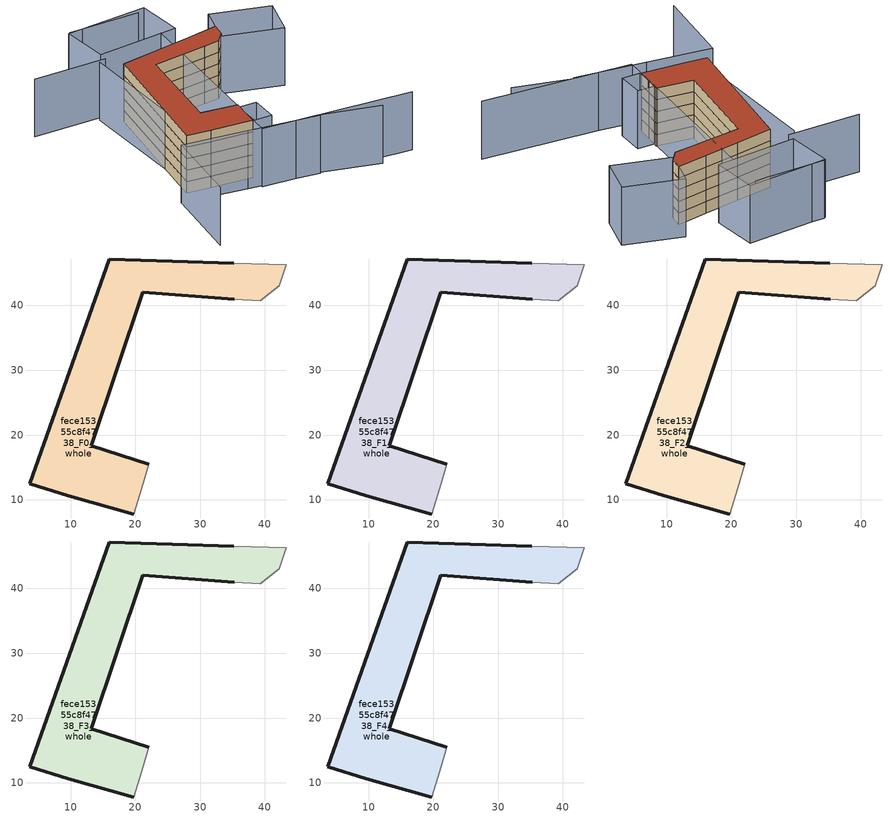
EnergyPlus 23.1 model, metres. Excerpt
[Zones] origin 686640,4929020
fece15355c8f4738_F0_whole
 floor ground (EU_floor_Construction): 43.3,46.27 42.18,43.04 39.29,40.69 35.25,40.92 21.15,42.07 13.21,18.31 22.06,15.47 21.74,14.44 20.94,11.8 19.71,7.81 9.59,10.62 3.66,12.5 15.97,47.17 25.67,46.85 35.17,46.53 z0
 wall outside (EU_wall_Construction): 35.17,46.53 25.67,46.85 15.97,47.17 3.66,12.5 9.59,10.62 19.71,7.81 / 22.06,15.47 13.21,18.31 21.15,42.07 35.25,40.92 z0:3
 wall adiabatic (EU_wall_Construction): 19.71,7.81 20.94,11.8 21.74,14.44 22.06,15.47 / 35.25,40.92 39.29,40.69 42.18,43.04 43.3,46.27 35.17,46.53 z0:3
fece15355c8f4738_F1_whole
 floor to fece15355c8f4738_F0_whole (EU_floor_Construction): 43.3,46.27 42.18,43.04 39.29,40.69 35.25,40.92 21.15,42.07 13.21,18.31 22.06,15.47 21.74,14.44 20.94,11.8 19.71,7.81 9.59,10.62 3.66,12.5 15.97,47.17 25.67,46.85 35.17,46.53 z3
 wall outside (EU_wall_Construction): 35.17,46.53 25.67,46.85 15.97,47.17 3.66,12.5 9.59,10.62 19.71,7.81 / 22.06,15.47 13.21,18.31 21.15,42.07 35.25,40.92 z3:6
 wall adiabatic (EU_wall_Construction): 19.71,7.81 20.94,11.8 21.74,14.44 22.06,15.47 / 35.25,40.92 39.29,40.69 42.18,43.04 43.3,46.27 35.17,46.53 z3:6
fece15355c8f4738_F2_whole
 floor to fece15355c8f4738_F1_whole (EU_floor_Construction): 43.3,46.27 42.18,43.04 39.29,40.69 35.25,40.92 21.15,42.07 13.21,18.31 22.06,15.47 21.74,14.44 20.94,11.8 19.71,7.81 9.59,10.62 3.66,12.5 15.97,47.17 25.67,46.85 35.17,46.53 z6
 wall outside (EU_wall_Construction): 35.17,46.53 25.67,46.85 15.97,47.17 3.66,12.5 9.59,10.62 19.71,7.81 / 22.06,15.47 13.21,18.31 21.15,42.07 35.25,40.92 z6:9
 wall adiabatic (EU_wall_Construction): 19.71,7.81 20.94,11.8 21.74,14.44 22.06,15.47 / 35.25,40.92 39.29,40.69 42.18,43.04 43.3,46.27 35.17,46.53 z6:9
fece15355c8f4738_F3_whole
 floor to fece15355c8f4738_F2_whole (EU_floor_Construction): 43.3,46.27 42.18,43.04 39.29,40.69 35.25,40.92 21.15,42.07 13.21,18.31 22.06,15.47 21.74,14.44 20.94,11.8 19.71,7.81 9.59,10.62 3.66,12.5 15.97,47.17 25.67,46.85 35.17,46.53 z9
 wall outside (EU_wall_Construction): 35.17,46.53 25.67,46.85 15.97,47.17 3.66,12.5 9.59,10.62 19.71,7.81 / 22.06,15.47 13.21,18.31 21.15,42.07 35.25,40.92 z9:12
 wall adiabatic (EU_wall_Construction): 19.71,7.81 20.94,11.8 21.74,14.44 22.06,15.47 / 35.25,40.92 39.29,40.69 42.18,43.04 43.3,46.27 35.17,46.53 z9:12
fece15355c8f4738_F4_whole
 floor to fece15355c8f4738_F3_whole (EU_floor_Construction): 43.3,46.27 42.18,43.04 39.29,40.69 35.25,40.92 21.15,42.07 13.21,18.31 22.06,15.47 21.74,14.44 20.94,11.8 19.71,7.81 9.59,10.62 3.66,12.5 15.97,47.17 25.67,46.85 35.17,46.53 z12
 wall outside (EU_wall_Construction): 35.17,46.53 25.67,46.85 15.97,47.17 3.66,12.5 9.59,10.62 19.71,7.81 / 22.06,15.47 13.21,18.31 21.15,42.07 35.25,40.92 z12:15
 wall adiabatic (EU_wall_Construction): 19.71,7.81 20.94,11.8 21.74,14.44 22.06,15.47 / 35.25,40.92 39.29,40.69 42.18,43.04 43.3,46.27 35.17,46.53 z12:15
 roof outside (EU_roof_Construction): 21.74,14.44 22.06,15.47 13.21,18.31 21.15,42.07 35.25,40.92 39.29,40.69 42.18,43.04 43.3,46.27 35.17,46.53 25.67,46.85 15.97,47.17 3.66,12.5 9.59,10.62 19.71,7.81 20.94,11.8 z15
shading: 15.51,4.82 32.67,-0.9 / -7.12,-10.65 -0.24,9.99 / -0.24,9.99 15.48,4.75 / 12.42,51.46 5.81,12.47 / 14.57,51.88 -3.88,55.52 / 32.81,-0.65 46.27,-7.02 / 55.58,-6.77 18.62,3.28 / 18.62,3.28 31.9,52.13 / 34.71,62.85 16.73,66.3 / 26,13.49 24.47,6.61 / 24.47,6.61 20,7.6 / 20,7.6 21.53,14.48 / 21.53,14.48 26,13.49 / 45.97,51.48 59.38,44.62 / 59.38,44.62 54.54,35.15 / 54.54,35.15 41.12,42.01 / 41.12,42.01 45.97,51.48 / 37.24,63.83 35.95,51.72 / 35.95,51.72 14.98,53.96 / 14.98,53.96 16.28,66.07 / 16.28,66.07 37.24,63.83 z0:15
[Building]
EU S2 Campaign: North Axis=0; Terrain=City; Solar Distribution=FullExterior
[Site:Location]
Bologna: Latitude=44.5; Longitude=11.25; Time Zone=1; Elevation=37
[SizingPeriod:WeatherFileDays]
AnnualSizingPeriod: Begin Month=1; Begin Day of Month=1; End Month=12; End Day of Month=31; Day of Week for Start Day=Monday; Use Weather File Daylight Saving Period=No; Use Weather File Rain and Snow Indicators=No
[MATERIAL]
EU_InternalMass_Material: Roughness=MediumRough; Thickness=0.1; Conductivity=1; Density=1800; Specific Heat=900; Thermal Absorptance=0.9; Solar Absorptance=0.7; Visible Absorptance=0.7
[MATERIAL:NOMASS] Roughness=MediumRough; Thermal Absorptance=0.9; Solar Absorptance=0.7; Visible Absorptance=0.7
Name | Thermal Resistance
EU_wall_NoMass | 0.905828
EU_roof_NoMass | 0.37593
EU_floor_NoMass | 0.67114
[CONSTRUCTION]
EU_wall_Construction: EU_wall_NoMass
EU_roof_Construction: EU_roof_NoMass
EU_floor_Construction: EU_floor_NoMass
EU_InternalMass_Construction: EU_InternalMass_Material
[ZONE] Type=1; Multiplier=1; Ceiling Height=autocalculate; Volume=1331.55; Floor Area=autocalculate; Part of Total Floor Area=Yes
fece15355c8f4738_F0_whole; fece15355c8f4738_F1_whole; fece15355c8f4738_F2_whole; fece15355c8f4738_F3_whole; fece15355c8f4738_F4_whole
[INTERNALMASS] Construction=EU_InternalMass_Construction; Surface Area=443.848
Name | Zone or ZoneList
fece15355c8f4738_F0_whole_EU_InternalMass | fece15355c8f4738_F0_whole
fece15355c8f4738_F1_whole_EU_InternalMass | fece15355c8f4738_F1_whole
fece15355c8f4738_F2_whole_EU_InternalMass | fece15355c8f4738_F2_whole
fece15355c8f4738_F3_whole_EU_InternalMass | fece15355c8f4738_F3_whole
fece15355c8f4738_F4_whole_EU_InternalMass | fece15355c8f4738_F4_whole
[OTHEREQUIPMENT] Fuel Type=Electricity; Design Level Calculation Method=Watts/Area; Power per Zone Floor Area=1; Fraction Latent=0; Fraction Radiant=0; Fraction Lost=0; Carbon Dioxide Generation Rate=0; EndUse Subcategory=EU_Step8_InternalGains
Name | Zone or ZoneList or Space or SpaceList | Schedule
EU_Step8_InternalGain_fece15355c8f4738_F0_whole_f000 | fece15355c8f4738_F0_whole | EU_Step8_GainSchedule_fece15355c8f4738_F0_whole_f000
EU_Step8_InternalGain_fece15355c8f4738_F1_whole_f000 | fece15355c8f4738_F1_whole | EU_Step8_GainSchedule_fece15355c8f4738_F1_whole_f000
EU_Step8_InternalGain_fece15355c8f4738_F2_whole_f000 | fece15355c8f4738_F2_whole | EU_Step8_GainSchedule_fece15355c8f4738_F2_whole_f000
EU_Step8_InternalGain_fece15355c8f4738_F3_whole_f000 | fece15355c8f4738_F3_whole | EU_Step8_GainSchedule_fece15355c8f4738_F3_whole_f000
EU_Step8_InternalGain_fece15355c8f4738_F4_whole_f000 | fece15355c8f4738_F4_whole | EU_Step8_GainSchedule_fece15355c8f4738_F4_whole_f000
[ZONEVENTILATION:DESIGNFLOWRATE] Schedule=EU_AlwaysOn; Design Flow Rate Calculation Method=AirChanges/Hour; Air Changes per Hour=0.73129; Ventilation Type=Natural; Fan Pressure Rise=0; Fan Total Efficiency=1; Constant Term Coefficient=1; Temperature Term Coefficient=0; Velocity Term Coefficient=0; Velocity Squared Term Coefficient=0; Minimum Indoor Temperature=-100; Maximum Indoor Temperature=100; Delta Temperature=-100; Minimum Outdoor Temperature=-100; Maximum Outdoor Temperature=100; Maximum Wind Speed=40
Name | Zone or ZoneList or Space or SpaceList
EU_ConstantAir_fece15355c8f4738_F0_whole | fece15355c8f4738_F0_whole
EU_ConstantAir_fece15355c8f4738_F1_whole | fece15355c8f4738_F1_whole
EU_ConstantAir_fece15355c8f4738_F2_whole | fece15355c8f4738_F2_whole
EU_ConstantAir_fece15355c8f4738_F3_whole | fece15355c8f4738_F3_whole
EU_ConstantAir_fece15355c8f4738_F4_whole | fece15355c8f4738_F4_whole
[HVACTEMPLATE:THERMOSTAT] Constant Heating Setpoint=20; Constant Cooling Setpoint=50
EU_HeatOnly_fece15355c8f4738_F0_whole; EU_HeatOnly_fece15355c8f4738_F1_whole; EU_HeatOnly_fece15355c8f4738_F2_whole; EU_HeatOnly_fece15355c8f4738_F3_whole; EU_HeatOnly_fece15355c8f4738_F4_whole
[HVACTEMPLATE:ZONE:IDEALLOADSAIRSYSTEM] System Availability Schedule=EU_AlwaysOn; Maximum Heating Supply Air Temperature=50; Minimum Cooling Supply Air Temperature=13; Maximum Heating Supply Air Humidity Ratio=0.0156; Minimum Cooling Supply Air Humidity Ratio=0.0077; Heating Limit=NoLimit; Cooling Limit=NoLimit; Heating Availability Schedule=EU_AlwaysOn; Cooling Availability Schedule=EU_CoolingOff; Dehumidification Control Type=ConstantSensibleHeatRatio; Cooling Sensible Heat Ratio=0.7; Dehumidification Setpoint=60; Humidification Control Type=None; Humidification Setpoint=30; Outdoor Air Method=None; Outdoor Air Flow Rate per Person=0.00944; Outdoor Air Flow Rate per Zone Floor Area=0; Outdoor Air Flow Rate per Zone=0; Demand Controlled Ventilation Type=None; Outdoor Air Economizer Type=NoEconomizer; Heat Recovery Type=None; Sensible Heat Recovery Effectiveness=0.7; Latent Heat Recovery Effectiveness=0.65
Name | Template Thermostat
fece15355c8f4738_F0_whole | EU_HeatOnly_fece15355c8f4738_F0_whole
fece15355c8f4738_F1_whole | EU_HeatOnly_fece15355c8f4738_F1_whole
fece15355c8f4738_F2_whole | EU_HeatOnly_fece15355c8f4738_F2_whole
fece15355c8f4738_F3_whole | EU_HeatOnly_fece15355c8f4738_F3_whole
fece15355c8f4738_F4_whole | EU_HeatOnly_fece15355c8f4738_F4_whole
[SIZING:ZONE] Zone Cooling Design Supply Air Temperature Input Method=SupplyAirTemperature; Zone Cooling Design Supply Air Temperature=13; Zone Heating Design Supply Air Temperature Input Method=SupplyAirTemperature; Zone Heating Design Supply Air Temperature=50; Zone Cooling Design Supply Air Humidity Ratio=0.008; Zone Heating Design Supply Air Humidity Ratio=0.008; Cooling Design Air Flow Method=DesignDay; Cooling Design Air Flow Rate=0; Cooling Minimum Air Flow per Zone Floor Area=0.000762; Cooling Minimum Air Flow=0; Cooling Minimum Air Flow Fraction=0.2; Heating Design Air Flow Method=DesignDay; Heating Design Air Flow Rate=0; Heating Maximum Air Flow per Zone Floor Area=0.002032; Heating Maximum Air Flow=0.141576; Heating Maximum Air Flow Fraction=0.3; Account for Dedicated Outdoor Air System=No; Dedicated Outdoor Air System Control Strategy=NeutralSupplyAir; Dedicated Outdoor Air Low Setpoint Temperature for Design=autosize; Dedicated Outdoor Air High Setpoint Temperature for Design=autosize; Zone Load Sizing Method=Sensible Load Only No Latent Load; Zone Latent Cooling Design Supply Air Humidity Ratio Input Method=HumidityRatioDifference; Zone Cooling Design Supply Air Humidity Ratio Difference=0.005; Zone Latent Heating Design Supply Air Humidity Ratio Input Method=HumidityRatioDifference; Zone Humidification Design Supply Air Humidity Ratio Difference=0.005
fece15355c8f4738_F0_whole; fece15355c8f4738_F1_whole; fece15355c8f4738_F2_whole; fece15355c8f4738_F3_whole; fece15355c8f4738_F4_whole
[SCHEDULE:CONSTANT]
Name | Hourly Value
EU_AlwaysOn | 1
EU_CoolingOff | 0
[SCHEDULE:FILE] Column Number=1; Rows to Skip at Top=0; Number of Hours of Data=8760; Column Separator=Comma; Interpolate to Timestep=No; Minutes per Item=60; Adjust Schedule for Daylight Savings=Yes
Name | File
EU_Step8_GainSchedule_fece15355c8f4738_F0_whole_f000 | ../../schedules/fece15355c8f4738/fece15355c8f4738_F0_whole_f000_gain.csv
EU_Step8_GainSchedule_fece15355c8f4738_F1_whole_f000 | ../../schedules/fece15355c8f4738/fece15355c8f4738_F1_whole_f000_gain.csv
EU_Step8_GainSchedule_fece15355c8f4738_F2_whole_f000 | ../../schedules/fece15355c8f4738/fece15355c8f4738_F2_whole_f000_gain.csv
EU_Step8_GainSchedule_fece15355c8f4738_F3_whole_f000 | ../../schedules/fece15355c8f4738/fece15355c8f4738_F3_whole_f000_gain.csv
EU_Step8_GainSchedule_fece15355c8f4738_F4_whole_f000 | ../../schedules/fece15355c8f4738/fece15355c8f4738_F4_whole_f000_gain.csv
